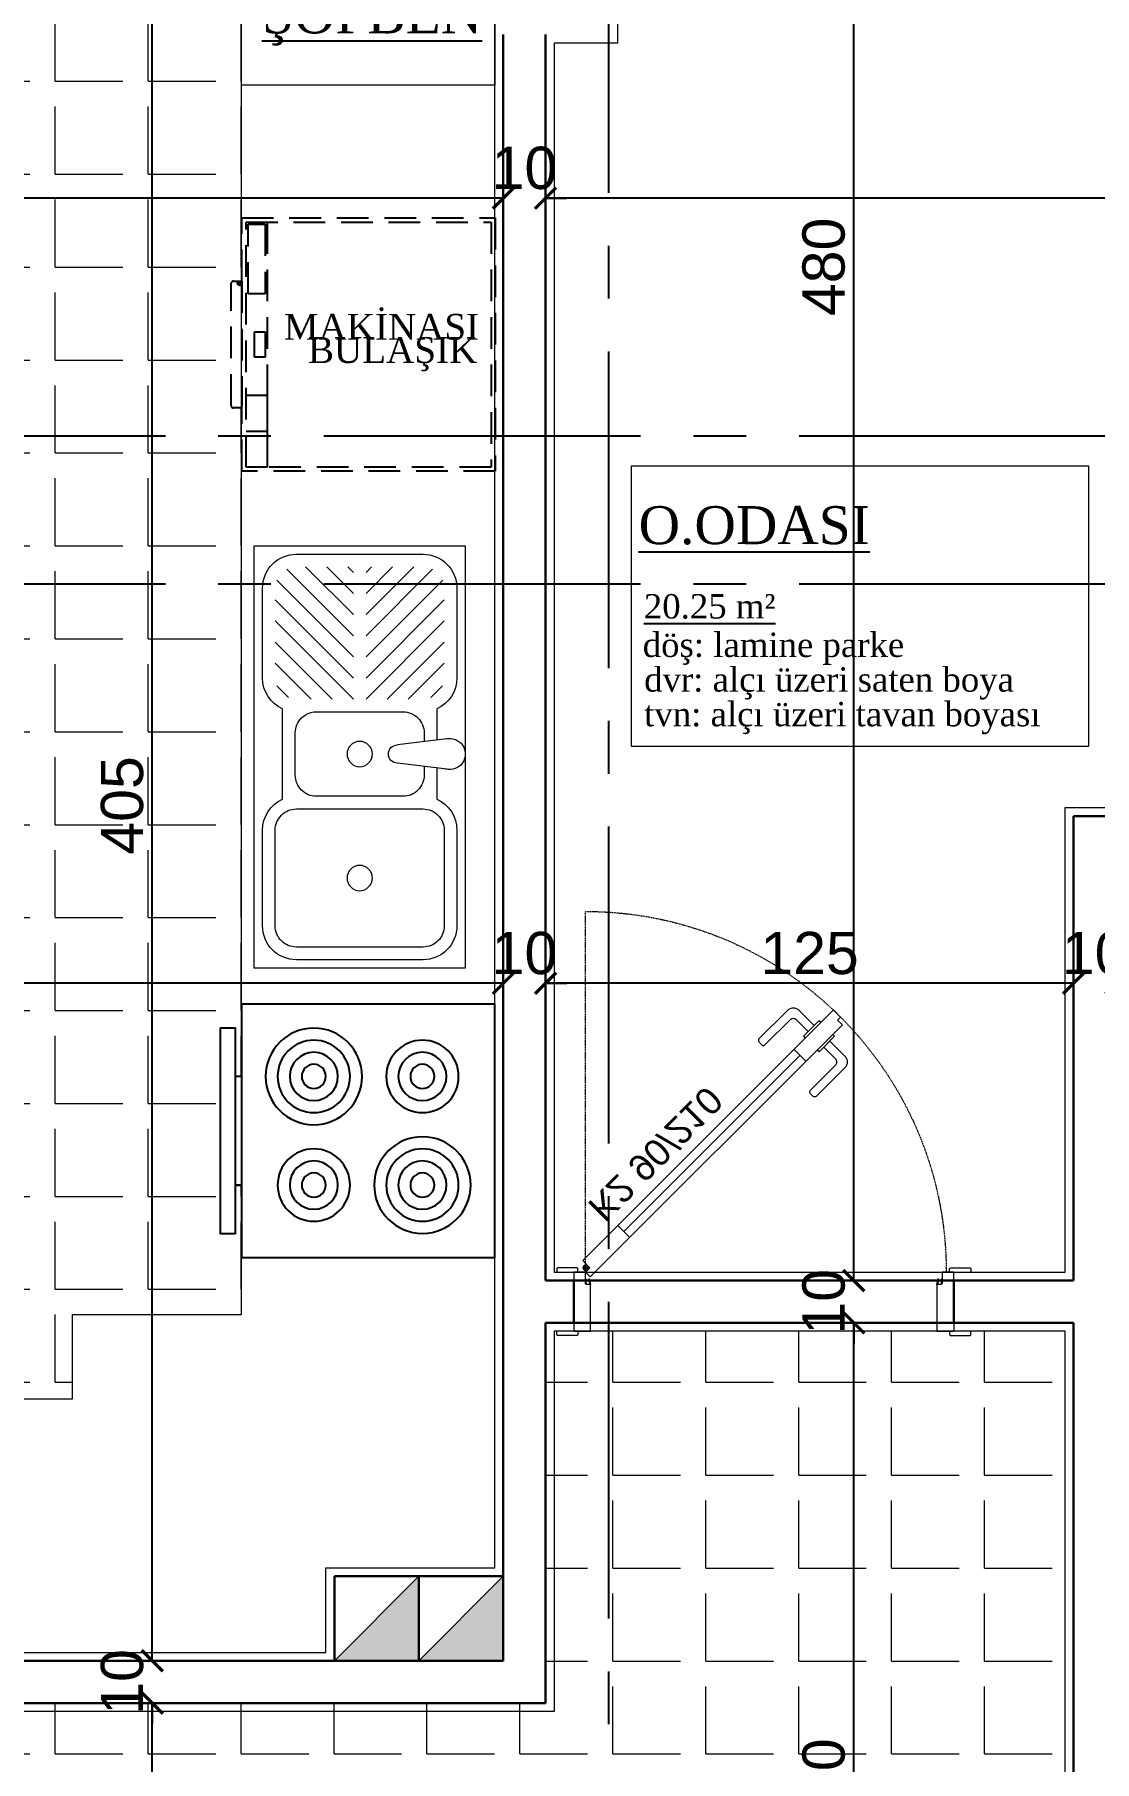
# Model space of a CAD drawing. Header units: millimetres. Extents: x 2778 to 13672, y 1832 to 5175.
# Drawn here: x 7220.6 to 7471.5, y 4131.4 to 4540.2 of the extents above; entities that cross this region are included whole.
import ezdxf

# ---------------------------------------------------------------- set-up
doc = ezdxf.new("R2010")
doc.units = ezdxf.units.MM
for name, pattern in [('CENTER2', [112.5, 75, -12.5, 12.5, -12.5]), ('DASHDOT2', [12.7, 6.35, -3.175, 0, -3.175]), ('DOTX2', [0.5, 0, -0.5]), ('HIDDENX2', [0.75, 0.5, -0.25])]:
    doc.linetypes.add(name, pattern=pattern)
for name, color, linetype in [('7-DCR-FRN', 8, 'Continuous'), ('@A_HH', 1, 'Continuous'), ('Yazi', 7, 'Continuous')]:
    doc.layers.add(name, color=color, linetype=linetype)
for name, color, linetype, lineweight in [('aks', 251, 'DASHDOT2', 35), ('duvar', 232, 'Continuous', 30), ('ince', 37, 'Continuous', 0), ('iz', 1, 'DOTX2', 20), ('kapı', 3, 'Continuous', 18), ('sıva iç', 21, 'Continuous', 0), ('tarama', 251, 'Continuous', 0), ('yazı', 11, 'Continuous', 20), ('z - tarama', 251, 'Continuous', 18), ('ölçü dış', 192, 'Continuous', 20), ('ÖLÇÜ İÇ', 7, 'Continuous', 9)]:
    doc.layers.add(name, color=color, linetype=linetype, lineweight=lineweight)
doc.styles.get("Standard").update_dxf_attribs({"font": 'arial.ttf'})
doc.styles.add('Times roman', font='times.ttf')
doc.dimstyles.new('zulay iç ölçü', dxfattribs={"dimtxt": 10, "dimasz": 5, "dimexe": 0.18, "dimexo": 0, "dimgap": 2, "dimtad": 3, "dimdec": 0, "dimzin": 0, "dimdsep": 46, "dimtxsty": 'Standard', "dimblk": 'ARCHTICK', "dimcen": 0.09, "dimse1": 1, "dimse2": 1, "dimadec": 0, "dimazin": 0, "dimtfac": 1, "dimtdec": 0, "dimtix": 1, "dimtofl": 0, "dimtmove": 0, "dimatfit": 3, "dimldrblk": 'ARCHTICK', "dimfxl": 1, "dimtolj": 1, "dimtzin": 0, "dimarcsym": 0})
pattern_1 = [(0, (-1057024.51, 409725.164), (0, 22), [16, -6]), (90, (-1057024.51, 409725.164), (-22, 1e-15), [16, -6])]

# ---------------------------------------------------------------- blocks, each defined once
blk = doc.blocks.new('sadsfsfsf')
at = {"layer": 'ince'}
for p, q in [((0.7, 0), (-0.7, 0)), ((0, 0.7), (0, -0.7))]:
    blk.add_line(p, q, dxfattribs=at)
for radius in [0.6, 0.45]:
    blk.add_circle((0, 0), radius, dxfattribs=at)
blk = doc.blocks.new('eddeded')
at = {"layer": 'duvar'}
for p, q in [((-48.21, 54.38), (-38.21, 54.38)), ((-48.21, -35.62), (-38.21, -35.62))]:
    blk.add_line(p, q, dxfattribs=at)
at = {"layer": 'ince'}
blk.add_line((-26.6, -23.78), (15.13, 17.96), dxfattribs=at)
for points in [[(-50.21, 53.38), (-50.96, 53.38, -0.414214), (-51.21, 53.63), (-51.21, 58.13, -0.414214), (-50.96, 58.38), (-50.21, 58.38)], [(-36.21, 53.38), (-35.46, 53.38, 0.414214), (-35.21, 53.63), (-35.21, 58.13, 0.414214), (-35.46, 58.38), (-36.21, 58.38)], [(-50.21, -34.62), (-50.96, -34.62, 0.414214), (-51.21, -34.87), (-51.21, -39.37, 0.414214), (-50.96, -39.62), (-50.21, -39.62)], [(-36.21, -34.62), (-35.46, -34.62, -0.414214), (-35.21, -34.87), (-35.21, -39.37, -0.414214), (-35.46, -39.62), (-36.21, -39.62)]]:
    blk.add_lwpolyline(points, format="xyb", dxfattribs=at)
for points in [[(-39.11, 51.33), (-39.11, 50.38), (-37.81, 50.68), (-37.81, 50.81, -0.112206), (-37.91, 50.76), (-38.72, 50.57, -0.482314), (-39.02, 50.82), (-39.02, 51.24, -0.414214), (-38.77, 51.49), (-37.97, 51.49, -0.170049), (-37.81, 51.43), (-37.81, 51.58), (-38.86, 51.58, 0.414214)], [(17.08, 23.59), (18.49, 25), (14.96, 28.54, 0.414214), (12.13, 28.54), (5.41, 21.82, 0.414214), (5.41, 21.11), (6.12, 20.4, 0.414214), (6.83, 20.4), (12.84, 26.41, -0.414214), (14.25, 26.41)], [(20.76, 19.91), (22.17, 21.32), (25.71, 17.79, -0.414214), (25.71, 14.96), (18.99, 8.24, -0.414214), (18.28, 8.24), (17.58, 8.95, -0.414214), (17.58, 9.66), (23.59, 15.67, 0.414214), (23.59, 17.08)], [(-39.11, -31.62), (-39.11, -32.57, 0.414214), (-38.86, -32.82), (-37.81, -32.82), (-37.81, -32.67, -0.170049), (-37.97, -32.73), (-38.77, -32.73, -0.414214), (-39.02, -32.48), (-39.02, -32.06, -0.482314), (-38.72, -31.81), (-37.91, -32, -0.112206), (-37.81, -32.05), (-37.81, -31.92)]]:
    blk.add_lwpolyline(points, format="xyb", close=True, dxfattribs=at)
for points in [[(20.04, 25.7), (19.62, 26.12), (15.96, 22.47), (16.38, 22.04)], [(22.87, 22.87), (23.29, 22.44), (19.64, 18.79), (19.21, 19.21)]]:
    blk.add_lwpolyline(points, dxfattribs=at)
at = {"layer": 'iz', "ltscale": 0.1}
for p, q in [((-48.21, -35.62), (-48.21, 54.38)), ((-38.21, -35.62), (-38.21, 54.38)), ((-36.21, -32.82), (49.19, -32.82))]:
    blk.add_line(p, q, dxfattribs=at)
blk.add_arc((-36.22, -32.83), 85.41, 0.0042, 89.9958, dxfattribs=at)
at = {"layer": 'kapı'}
for p, q in [((13.72, 19.37), (16.54, 16.54)), ((-28.02, -22.36), (-25.19, -25.19))]:
    blk.add_line(p, q, dxfattribs=at)
for points in [[(-36.21, 54.38), (-36.21, 51.58), (-38.86, 51.58, 0.414214), (-39.11, 51.33), (-39.11, 50.38), (-50.21, 50.38), (-50.21, 54.38)], [(-50.21, -35.62), (-50.21, -31.62), (-39.11, -31.62), (-39.11, -32.57, 0.414214), (-38.86, -32.82), (-36.21, -32.82), (-36.21, -35.62), (-36.21, -35.62)]]:
    blk.add_lwpolyline(points, format="xyb", dxfattribs=at)
blk.add_lwpolyline([(-36.21, -32.82), (-35.15, -31.76), (-33.46, -33.46), (25.87, 25.87), (24.17, 27.57), (23.47, 26.86), (22.33, 27.99), (-37.35, -31.69), (-36.21, -32.82)], dxfattribs=at)
at = {"layer": 'sıva iç'}
for p, q in [((-48.21, 54.38), (-50.21, 54.38)), ((-38.21, 54.38), (-36.21, 54.38)), ((-48.21, -35.62), (-50.21, -35.62)), ((-36.21, -35.62), (-38.21, -35.62))]:
    blk.add_line(p, q, dxfattribs=at)
at = {"layer": 'ölçü dış'}
blk.add_line((-38.21, -35.62), (-48.21, -35.62), dxfattribs=at)
at = {"layer": 'ince', "rotation": 90}
blk.add_blockref('sadsfsfsf', (-35.15, -32.82), dxfattribs=at)
at = {"layer": 'yazı'}
blk.add_text('K2 90/210', height=6.328, rotation=45, dxfattribs=at).set_placement((-20.24, -32.71))
blk = doc.blocks.new('DGFDGFDG')
at = {"layer": 'tarama'}
h = blk.add_hatch(color=256, dxfattribs=at)
h.dxf.hatch_style = 1
h.paths.add_polyline_path([(650023.04, -115859.89), (650043.04, -115879.89), (650043.04, -115859.89)])
h = blk.add_hatch(color=256, dxfattribs=at)
h.dxf.hatch_style = 1
h.paths.add_polyline_path([(650043.04, -115859.89), (650063.04, -115879.89), (650063.04, -115859.89)])
at = {"layer": '@A_HH', "linetype": 'Continuous', "lineweight": 0}
for p, q in [((650043.04, -115879.89), (650043.04, -115859.89)), ((650043.04, -115879.89), (650043.04, -115859.89)), ((650063.04, -115879.89), (650063.04, -115859.89)), ((650063.04, -115879.89), (650063.04, -115859.89))]:
    blk.add_line(p, q, dxfattribs=at)
at = {"layer": 'duvar'}
for p, q in [((650043.04, -115859.89), (650023.04, -115859.89)), ((650043.04, -115859.89), (650023.04, -115859.89)), ((650043.04, -115859.89), (650023.04, -115859.89)), ((650023.04, -115859.89), (650043.04, -115859.89)), ((650043.04, -115859.89), (650023.04, -115859.89)), ((650043.04, -115859.89), (650023.04, -115859.89)), ((650023.04, -115859.89), (650043.04, -115859.89)), ((650063.04, -115859.89), (650043.04, -115859.89)), ((650063.04, -115859.89), (650043.04, -115859.89)), ((650063.04, -115859.89), (650043.04, -115859.89)), ((650043.04, -115859.89), (650063.04, -115859.89)), ((650063.04, -115859.89), (650043.04, -115859.89)), ((650063.04, -115859.89), (650043.04, -115859.89)), ((650043.04, -115859.89), (650063.04, -115859.89)), ((650043.04, -115859.89), (650043.04, -115879.89)), ((650043.04, -115859.89), (650043.04, -115879.89)), ((650043.04, -115859.89), (650043.04, -115879.89)), ((650043.04, -115879.89), (650043.04, -115859.89)), ((650043.04, -115859.89), (650043.04, -115879.89)), ((650043.04, -115879.89), (650043.04, -115859.89)), ((650043.04, -115879.89), (650043.04, -115859.89)), ((650063.04, -115859.89), (650063.04, -115879.89)), ((650063.04, -115859.89), (650063.04, -115879.89)), ((650063.04, -115859.89), (650063.04, -115879.89)), ((650063.04, -115879.89), (650063.04, -115859.89)), ((650063.04, -115859.89), (650063.04, -115879.89)), ((650063.04, -115879.89), (650063.04, -115859.89)), ((650063.04, -115879.89), (650063.04, -115859.89)), ((650043.04, -115864.89), (650043.04, -115869.89)), ((650063.04, -115864.89), (650063.04, -115869.89)), ((650023.04, -115879.89), (650043.04, -115879.89)), ((650043.04, -115879.89), (650023.04, -115879.89)), ((650023.04, -115879.89), (650043.04, -115879.89)), ((650023.04, -115879.89), (650043.04, -115879.89)), ((650023.04, -115879.89), (650043.04, -115879.89)), ((650023.04, -115879.89), (650043.04, -115879.89)), ((650023.04, -115879.89), (650043.04, -115879.89)), ((650043.04, -115879.89), (650023.04, -115879.89)), ((650043.04, -115879.89), (650023.04, -115879.89)), ((650043.04, -115879.89), (650023.04, -115879.89)), ((650023.04, -115879.89), (650043.04, -115879.89)), ((650043.04, -115879.89), (650023.04, -115879.89)), ((650043.04, -115879.89), (650023.04, -115879.89)), ((650023.04, -115879.89), (650043.04, -115879.89)), ((650043.04, -115879.89), (650063.04, -115879.89)), ((650063.04, -115879.89), (650043.04, -115879.89)), ((650043.04, -115879.89), (650063.04, -115879.89)), ((650043.04, -115879.89), (650063.04, -115879.89)), ((650043.04, -115879.89), (650063.04, -115879.89)), ((650043.04, -115879.89), (650063.04, -115879.89)), ((650043.04, -115879.89), (650063.04, -115879.89)), ((650063.04, -115879.89), (650043.04, -115879.89)), ((650063.04, -115879.89), (650043.04, -115879.89)), ((650063.04, -115879.89), (650043.04, -115879.89)), ((650043.04, -115879.89), (650063.04, -115879.89)), ((650063.04, -115879.89), (650043.04, -115879.89)), ((650063.04, -115879.89), (650043.04, -115879.89)), ((650043.04, -115879.89), (650063.04, -115879.89))]:
    blk.add_line(p, q, dxfattribs=at)
at = {"layer": 'duvar', "color": 7}
for p, q in [((650043.04, -115859.89), (650023.04, -115859.89)), ((650023.04, -115859.89), (650023.04, -115879.89)), ((650063.04, -115859.89), (650043.04, -115859.89)), ((650043.04, -115859.89), (650043.04, -115879.89)), ((650043.04, -115859.89), (650043.04, -115879.89)), ((650063.04, -115859.89), (650063.04, -115879.89)), ((650043.04, -115879.89), (650023.04, -115879.89)), ((650043.04, -115879.89), (650023.04, -115879.89)), ((650041.04, -115879.89), (650043.04, -115879.89)), ((650063.04, -115879.89), (650043.04, -115879.89)), ((650063.04, -115879.89), (650043.04, -115879.89)), ((650061.04, -115879.89), (650063.04, -115879.89))]:
    blk.add_line(p, q, dxfattribs=at)
at = {"layer": 'duvar'}
for points in [[(650023.04, -115859.89), (650043.04, -115859.89)], [(650043.04, -115859.89), (650063.04, -115859.89)], [(650043.04, -115879.89), (650043.04, -115859.89)], [(650063.04, -115879.89), (650063.04, -115859.89)], [(650023.04, -115879.89), (650043.04, -115879.89)], [(650043.04, -115879.89), (650063.04, -115879.89)]]:
    blk.add_lwpolyline(points, dxfattribs=at)
at = {"layer": 'ince'}
for p, q in [((650043.04, -115879.89), (650023.04, -115859.89)), ((650063.04, -115879.89), (650043.04, -115859.89))]:
    blk.add_line(p, q, dxfattribs=at)
at = {"layer": 'sıva iç'}
for p, q in [((650041.04, -115879.85), (650041.04, -115879.89)), ((650061.04, -115879.85), (650061.04, -115879.89))]:
    blk.add_line(p, q, dxfattribs=at)
blk = doc.blocks.new('*U38')
at = {"layer": '7-DCR-FRN', "linetype": 'HIDDENX2', "ltscale": 15}
for points in [[(15.5, 0, -0.414214), (15, 0.5), (15, 2, -0.414214), (15.5, 2.5), (44.5, 2.5, -0.414214), (45, 2), (45, 0), (60, 0), (60, -60), (0, -60), (0, 0)], [(45, 0), (15.5, 0, -0.414214), (15, 0.5), (15, 2, -0.414214), (15.5, 2.5), (44.5, 2.5, -0.414214), (45, 2)]]:
    blk.add_lwpolyline(points, format="xyb", close=True, dxfattribs=at)
for points in [[(1, -1), (59, -1), (59, -59), (1, -59)], [(1, -1), (59, -1), (59, -6), (1, -6)], [(1, -1), (18, -1), (18, -6), (1, -6)], [(27, -3), (33, -3), (33, -5.5), (27, -5.5)], [(42, -1.5), (58.5, -1.5), (58.5, -5.5), (42, -5.5)]]:
    blk.add_lwpolyline(points, close=True, dxfattribs=at)
blk.add_lwpolyline([(9.5, -1), (9.5, -6)], dxfattribs=at)
for radius in [0.5, 0.25]:
    blk.add_circle((44.5, 0.5), radius, dxfattribs=at)
blk = doc.blocks.new('*U36')
at = {"layer": '7-DCR-FRN', "linetype": 'Continuous', "lineweight": 5}
for p, q in [((47.01, 46.31), (48.55, 33.93)), ((54.39, 46.31), (52.85, 33.93))]:
    blk.add_line(p, q, dxfattribs=at)
at = {"layer": '7-DCR-FRN', "linetype": 'Continuous', "lineweight": 18}
for p, q in [((63.7, 26.5), (82.2, 45)), ((63.7, 36.5), (72.2, 45)), ((63.7, 31.5), (77.2, 45)), ((68.7, 26.5), (87.2, 45)), ((64.06, 41.86), (66.84, 44.64)), ((73.7, 26.5), (91.85, 44.65)), ((78.7, 26.5), (94.46, 42.26)), ((83.7, 26.5), (95, 37.8)), ((88.7, 26.5), (95, 32.8)), ((93.7, 26.5), (95, 27.8)), ((63.7, 23.5), (82.2, 5)), ((68.7, 23.5), (87.2, 5)), ((73.7, 23.5), (91.85, 5.35)), ((78.7, 23.5), (94.46, 7.74)), ((83.7, 23.5), (95, 12.2)), ((88.7, 23.5), (95, 17.2)), ((93.7, 23.5), (95, 22.2)), ((63.7, 18.5), (77.2, 5)), ((63.7, 13.5), (72.2, 5)), ((64.06, 8.14), (66.84, 5.36))]:
    blk.add_line(p, q, dxfattribs=at)
at = {"layer": '7-DCR-FRN', "linetype": 'Continuous', "lineweight": 18, "flags": 128}
blk.add_lwpolyline([(100, 50), (0, 50), (0, 0), (100, 0)], close=True, dxfattribs=at)
blk.add_lwpolyline([(100, 50), (0, 50), (0, 0), (100, 0)], close=True, dxfattribs=at)
for points in [[(47.39, 43.25), (40.01, 43.25, 0.296358), (32.7, 48), (10, 48, 0.414214), (2, 40), (2, 10, 0.414214), (10, 2), (32.7, 2, 0.296358), (40.01, 6.75), (61.39, 6.75)], [(61.39, 6.75, 0.296358), (68.7, 2), (90, 2, 0.414214), (98, 10), (98, 40, 0.414214), (90, 48), (68.7, 48, 0.296358), (61.39, 43.25), (54.01, 43.25)], [(47.76, 40.25), (45.7, 40.25, 0.414214), (40.7, 35.25), (40.7, 14.75, 0.414214), (45.7, 9.75), (55.7, 9.75)], [(55.7, 9.75, 0.414214), (60.7, 14.75), (60.7, 35.25, 0.414214), (55.7, 40.25), (53.64, 40.25)]]:
    blk.add_lwpolyline(points, format="xyb", dxfattribs=at)
blk.add_lwpolyline([(10, 45, 0.414214), (5, 40), (5, 10, 0.414214), (10, 5), (32.7, 5, 0.414214), (37.7, 10), (37.7, 40, 0.414214), (32.7, 45)], format="xyb", close=True, dxfattribs=at)
at = {"layer": '7-DCR-FRN', "linetype": 'Continuous', "lineweight": 18}
for centre in [(21.35, 25), (50.7, 25)]:
    blk.add_circle(centre, 3, dxfattribs=at)
at = {"layer": '7-DCR-FRN', "linetype": 'Continuous', "lineweight": 5}
for centre, radius, start, end in [((50.7, 46.31), 3.69, 345.7493, 194.2507), ((50.7, 33.93), 2.15, 180, 0)]:
    blk.add_arc(centre, radius, start, end, dxfattribs=at)
blk = doc.blocks.new('*U30')
at = {"layer": '7-DCR-FRN'}
for p, q in [((-12.86, 28.18), (-12.86, 29.57)), ((12.86, 28.18), (12.86, 29.57))]:
    blk.add_line(p, q, dxfattribs=at)
for points in [[(12.86, 28.18), (30, 28.18), (30, -31.82), (-30, -31.82), (-30, 28.18), (-12.86, 28.18), (-12.86, 29.57), (-24.29, 29.57), (-24.29, 33.18), (24.29, 33.18), (24.29, 29.57), (12.86, 29.57)], [(24.29, 29.57), (-24.29, 29.57), (-24.29, 33.18), (24.29, 33.18)], [(-30, -31.82), (-30, 28.18), (30, 28.18), (30, -31.82)]]:
    blk.add_lwpolyline(points, close=True, dxfattribs=at)
for centre, radius in [((-12.86, 11.04), 11.43), ((-12.86, 11.04), 8.57), ((-12.86, 11.04), 5.71), ((12.86, 11.04), 8.57), ((12.86, 11.04), 5.71), ((-12.86, 11.04), 2.86), ((12.86, 11.04), 2.86), ((12.86, -14.67), 11.43), ((-12.86, -14.67), 8.57), ((12.86, -14.67), 8.57), ((-12.86, -14.67), 5.71), ((-12.86, -14.67), 2.86), ((12.86, -14.67), 5.71), ((12.86, -14.67), 2.86)]:
    blk.add_circle(centre, radius, dxfattribs=at)
blk = doc.blocks.new('_ArchTick')
at = {"color": 0, "linetype": 'ByBlock', "const_width": 0.15}
blk.add_lwpolyline([(-0.5, -0.5), (0.5, 0.5)], dxfattribs=at)
blk = doc.blocks.new('*D2269')
at = {"layer": 'Defpoints', "color": 0, "transparency": 16777216}
for p in [(7248.47, 4145.23), (7248.47, 4145.23), (7248.47, 4015.23)]:
    blk.add_point(p, dxfattribs=at)
at = {"layer": 'ÖLÇÜ İÇ', "color": 0, "lineweight": -2, "transparency": 16777216}
blk.add_line((7248.47, 4015.23), (7248.47, 4145.23), dxfattribs=at)
at = {"layer": 'ÖLÇÜ İÇ', "color": 0, "lineweight": -2, "transparency": 16777216, "xscale": 5, "yscale": 5, "zscale": 5}
for p, rotation in [((7248.47, 4145.23), 90), ((7248.47, 4015.23), 270)]:
    blk.add_blockref('_ArchTick', p, dxfattribs=dict(at, rotation=rotation))
at = {"layer": 'ÖLÇÜ İÇ', "color": 0, "transparency": 16777216, "insert": (7241.36, 4080.23), "char_height": 10, "attachment_point": 5, "rotation": 90}
blk.add_mtext('\\A1;130', dxfattribs=at)
blk = doc.blocks.new('*D2270')
at = {"layer": 'Defpoints', "color": 0, "transparency": 16777216}
for p in [(7248.47, 4155.23), (7248.47, 4155.23), (7248.47, 4145.23)]:
    blk.add_point(p, dxfattribs=at)
at = {"layer": 'ÖLÇÜ İÇ', "color": 0, "lineweight": -2, "transparency": 16777216}
for p, q in [((7248.47, 4155.23), (7248.47, 4160.23)), ((7248.47, 4145.23), (7248.47, 4140.23))]:
    blk.add_line(p, q, dxfattribs=at)
at = {"layer": 'ÖLÇÜ İÇ', "color": 0, "lineweight": -2, "transparency": 16777216, "xscale": 5, "yscale": 5, "zscale": 5}
for p, rotation in [((7248.47, 4155.23), 270), ((7248.47, 4145.23), 90)]:
    blk.add_blockref('_ArchTick', p, dxfattribs=dict(at, rotation=rotation))
at = {"layer": 'ÖLÇÜ İÇ', "color": 0, "transparency": 16777216, "insert": (7241.37, 4150.23), "char_height": 10, "attachment_point": 5, "rotation": 90}
blk.add_mtext('\\A1;10', dxfattribs=at)
blk = doc.blocks.new('*D2271')
at = {"layer": 'Defpoints', "color": 0, "transparency": 16777216}
for p in [(7248.47, 4560.23), (7248.47, 4560.23), (7248.47, 4155.23)]:
    blk.add_point(p, dxfattribs=at)
at = {"layer": 'ÖLÇÜ İÇ', "color": 0, "lineweight": -2, "transparency": 16777216}
blk.add_line((7248.47, 4155.23), (7248.47, 4560.23), dxfattribs=at)
at = {"layer": 'ÖLÇÜ İÇ', "color": 0, "lineweight": -2, "transparency": 16777216, "xscale": 5, "yscale": 5, "zscale": 5}
for p, rotation in [((7248.47, 4560.23), 90), ((7248.47, 4155.23), 270)]:
    blk.add_blockref('_ArchTick', p, dxfattribs=dict(at, rotation=rotation))
at = {"layer": 'ÖLÇÜ İÇ', "color": 0, "transparency": 16777216, "insert": (7241.37, 4357.73), "char_height": 10, "attachment_point": 5, "rotation": 90}
blk.add_mtext('\\A1;405', dxfattribs=at)
blk = doc.blocks.new('*D2278')
at = {"layer": 'Defpoints', "color": 0, "transparency": 16777216}
for p in [(7414.55, 4235.23), (7414.55, 4235.23), (7414.55, 4015.23)]:
    blk.add_point(p, dxfattribs=at)
at = {"layer": 'ÖLÇÜ İÇ', "color": 0, "lineweight": -2, "transparency": 16777216}
blk.add_line((7414.55, 4015.23), (7414.55, 4235.23), dxfattribs=at)
at = {"layer": 'ÖLÇÜ İÇ', "color": 0, "lineweight": -2, "transparency": 16777216, "xscale": 5, "yscale": 5, "zscale": 5}
for p, rotation in [((7414.55, 4235.23), 90), ((7414.55, 4015.23), 270)]:
    blk.add_blockref('_ArchTick', p, dxfattribs=dict(at, rotation=rotation))
at = {"layer": 'ÖLÇÜ İÇ', "color": 0, "transparency": 16777216, "insert": (7407.45, 4125.23), "char_height": 10, "attachment_point": 5, "rotation": 90}
blk.add_mtext('\\A1;220', dxfattribs=at)
blk = doc.blocks.new('*D2279')
at = {"layer": 'Defpoints', "color": 0, "transparency": 16777216}
for p in [(7414.55, 4245.23), (7414.55, 4245.23), (7414.55, 4235.23)]:
    blk.add_point(p, dxfattribs=at)
at = {"layer": 'ÖLÇÜ İÇ', "color": 0, "lineweight": -2, "transparency": 16777216}
for p, q in [((7414.55, 4245.23), (7414.55, 4250.23)), ((7414.55, 4235.23), (7414.55, 4230.23))]:
    blk.add_line(p, q, dxfattribs=at)
at = {"layer": 'ÖLÇÜ İÇ', "color": 0, "lineweight": -2, "transparency": 16777216, "xscale": 5, "yscale": 5, "zscale": 5}
for p, rotation in [((7414.55, 4245.23), 270), ((7414.55, 4235.23), 90)]:
    blk.add_blockref('_ArchTick', p, dxfattribs=dict(at, rotation=rotation))
at = {"layer": 'ÖLÇÜ İÇ', "color": 0, "transparency": 16777216, "insert": (7407.45, 4240.23), "char_height": 10, "attachment_point": 5, "rotation": 90}
blk.add_mtext('\\A1;10', dxfattribs=at)
blk = doc.blocks.new('*D2280')
at = {"layer": 'Defpoints', "color": 0, "transparency": 16777216}
for p in [(7414.55, 4725.23), (7414.55, 4725.23), (7414.55, 4245.23)]:
    blk.add_point(p, dxfattribs=at)
at = {"layer": 'ÖLÇÜ İÇ', "color": 0, "lineweight": -2, "transparency": 16777216}
blk.add_line((7414.55, 4245.23), (7414.55, 4725.23), dxfattribs=at)
at = {"layer": 'ÖLÇÜ İÇ', "color": 0, "lineweight": -2, "transparency": 16777216, "xscale": 5, "yscale": 5, "zscale": 5}
for p, rotation in [((7414.55, 4725.23), 90), ((7414.55, 4245.23), 270)]:
    blk.add_blockref('_ArchTick', p, dxfattribs=dict(at, rotation=rotation))
at = {"layer": 'ÖLÇÜ İÇ', "color": 0, "transparency": 16777216, "insert": (7407.45, 4485.23), "char_height": 10, "attachment_point": 5, "rotation": 90}
blk.add_mtext('\\A1;480', dxfattribs=at)
blk = doc.blocks.new('*D2325')
at = {"layer": 'Defpoints', "color": 0, "transparency": 16777216}
for p in [(7466.58, 4315.62), (7466.58, 4315.62), (7476.58, 4315.62)]:
    blk.add_point(p, dxfattribs=at)
at = {"layer": 'ÖLÇÜ İÇ', "color": 0, "lineweight": -2, "transparency": 16777216}
for p, q in [((7466.58, 4315.62), (7461.58, 4315.62)), ((7476.58, 4315.62), (7481.58, 4315.62))]:
    blk.add_line(p, q, dxfattribs=at)
at = {"layer": 'ÖLÇÜ İÇ', "color": 0, "lineweight": -2, "transparency": 16777216, "xscale": 5, "yscale": 5, "zscale": 5}
blk.add_blockref('_ArchTick', (7466.58, 4315.62), dxfattribs=at)
at = {"layer": 'ÖLÇÜ İÇ', "color": 0, "lineweight": -2, "transparency": 16777216, "xscale": 5, "yscale": 5, "zscale": 5, "rotation": 180}
blk.add_blockref('_ArchTick', (7476.58, 4315.62), dxfattribs=at)
at = {"layer": 'ÖLÇÜ İÇ', "color": 0, "transparency": 16777216, "insert": (7471.58, 4322.73), "char_height": 10, "attachment_point": 5}
blk.add_mtext('\\A1;10', dxfattribs=at)
blk = doc.blocks.new('*D2326')
at = {"layer": 'Defpoints', "color": 0, "transparency": 16777216}
for p in [(7341.58, 4315.62), (7341.58, 4315.62), (7466.58, 4315.62)]:
    blk.add_point(p, dxfattribs=at)
at = {"layer": 'ÖLÇÜ İÇ', "color": 0, "lineweight": -2, "transparency": 16777216}
blk.add_line((7466.58, 4315.62), (7341.58, 4315.62), dxfattribs=at)
at = {"layer": 'ÖLÇÜ İÇ', "color": 0, "lineweight": -2, "transparency": 16777216, "xscale": 5, "yscale": 5, "zscale": 5, "rotation": 180}
blk.add_blockref('_ArchTick', (7341.58, 4315.62), dxfattribs=at)
at = {"layer": 'ÖLÇÜ İÇ', "color": 0, "lineweight": -2, "transparency": 16777216, "xscale": 5, "yscale": 5, "zscale": 5}
blk.add_blockref('_ArchTick', (7466.58, 4315.62), dxfattribs=at)
at = {"layer": 'ÖLÇÜ İÇ', "color": 0, "transparency": 16777216, "insert": (7404.08, 4322.73), "char_height": 10, "attachment_point": 5}
blk.add_mtext('\\A1;125', dxfattribs=at)
blk = doc.blocks.new('*D2327')
at = {"layer": 'Defpoints', "color": 0, "transparency": 16777216}
for p in [(7331.58, 4315.62), (7331.58, 4315.62), (7341.58, 4315.62)]:
    blk.add_point(p, dxfattribs=at)
at = {"layer": 'ÖLÇÜ İÇ', "color": 0, "lineweight": -2, "transparency": 16777216}
for p, q in [((7331.58, 4315.62), (7326.58, 4315.62)), ((7341.58, 4315.62), (7346.58, 4315.62))]:
    blk.add_line(p, q, dxfattribs=at)
at = {"layer": 'ÖLÇÜ İÇ', "color": 0, "lineweight": -2, "transparency": 16777216, "xscale": 5, "yscale": 5, "zscale": 5}
blk.add_blockref('_ArchTick', (7331.58, 4315.62), dxfattribs=at)
at = {"layer": 'ÖLÇÜ İÇ', "color": 0, "lineweight": -2, "transparency": 16777216, "xscale": 5, "yscale": 5, "zscale": 5, "rotation": 180}
blk.add_blockref('_ArchTick', (7341.58, 4315.62), dxfattribs=at)
at = {"layer": 'ÖLÇÜ İÇ', "color": 0, "transparency": 16777216, "insert": (7336.58, 4322.73), "char_height": 10, "attachment_point": 5}
blk.add_mtext('\\A1;10', dxfattribs=at)
blk = doc.blocks.new('*D2328')
at = {"layer": 'Defpoints', "color": 0, "transparency": 16777216}
for p in [(6891.58, 4315.62), (6891.58, 4315.62), (7331.58, 4315.62)]:
    blk.add_point(p, dxfattribs=at)
at = {"layer": 'ÖLÇÜ İÇ', "color": 0, "lineweight": -2, "transparency": 16777216}
blk.add_line((7331.58, 4315.62), (6891.58, 4315.62), dxfattribs=at)
at = {"layer": 'ÖLÇÜ İÇ', "color": 0, "lineweight": -2, "transparency": 16777216, "xscale": 5, "yscale": 5, "zscale": 5, "rotation": 180}
blk.add_blockref('_ArchTick', (6891.58, 4315.62), dxfattribs=at)
at = {"layer": 'ÖLÇÜ İÇ', "color": 0, "lineweight": -2, "transparency": 16777216, "xscale": 5, "yscale": 5, "zscale": 5}
blk.add_blockref('_ArchTick', (7331.58, 4315.62), dxfattribs=at)
at = {"layer": 'ÖLÇÜ İÇ', "color": 0, "transparency": 16777216, "insert": (7111.58, 4322.73), "char_height": 10, "attachment_point": 5}
blk.add_mtext('\\A1;440', dxfattribs=at)
blk = doc.blocks.new('*D2333')
at = {"layer": 'Defpoints', "color": 0, "transparency": 16777216}
for p in [(7341.58, 4501.49), (7341.58, 4501.49), (7856.58, 4499.97)]:
    blk.add_point(p, dxfattribs=at)
at = {"layer": 'ÖLÇÜ İÇ', "color": 0, "lineweight": -2, "transparency": 16777216}
blk.add_line((7856.58, 4501.49), (7341.58, 4501.49), dxfattribs=at)
at = {"layer": 'ÖLÇÜ İÇ', "color": 0, "lineweight": -2, "transparency": 16777216, "xscale": 5, "yscale": 5, "zscale": 5, "rotation": 180}
blk.add_blockref('_ArchTick', (7341.58, 4501.49), dxfattribs=at)
at = {"layer": 'ÖLÇÜ İÇ', "color": 0, "lineweight": -2, "transparency": 16777216, "xscale": 5, "yscale": 5, "zscale": 5}
blk.add_blockref('_ArchTick', (7856.58, 4501.49), dxfattribs=at)
at = {"layer": 'ÖLÇÜ İÇ', "color": 0, "transparency": 16777216, "insert": (7599.08, 4508.6), "char_height": 10, "attachment_point": 5}
blk.add_mtext('\\A1;515', dxfattribs=at)
blk = doc.blocks.new('*D2334')
at = {"layer": 'Defpoints', "color": 0, "transparency": 16777216}
for p in [(7331.58, 4501.49), (7331.58, 4501.49), (7341.58, 4501.49)]:
    blk.add_point(p, dxfattribs=at)
at = {"layer": 'ÖLÇÜ İÇ', "color": 0, "lineweight": -2, "transparency": 16777216}
for p, q in [((7331.58, 4501.49), (7326.58, 4501.49)), ((7341.58, 4501.49), (7346.58, 4501.49))]:
    blk.add_line(p, q, dxfattribs=at)
at = {"layer": 'ÖLÇÜ İÇ', "color": 0, "lineweight": -2, "transparency": 16777216, "xscale": 5, "yscale": 5, "zscale": 5}
blk.add_blockref('_ArchTick', (7331.58, 4501.49), dxfattribs=at)
at = {"layer": 'ÖLÇÜ İÇ', "color": 0, "lineweight": -2, "transparency": 16777216, "xscale": 5, "yscale": 5, "zscale": 5, "rotation": 180}
blk.add_blockref('_ArchTick', (7341.58, 4501.49), dxfattribs=at)
at = {"layer": 'ÖLÇÜ İÇ', "color": 0, "transparency": 16777216, "insert": (7336.58, 4508.6), "char_height": 10, "attachment_point": 5}
blk.add_mtext('\\A1;10', dxfattribs=at)
blk = doc.blocks.new('*D2335')
at = {"layer": 'Defpoints', "color": 0, "transparency": 16777216}
for p in [(6891.58, 4501.49), (6891.58, 4501.49), (7331.58, 4501.49)]:
    blk.add_point(p, dxfattribs=at)
at = {"layer": 'ÖLÇÜ İÇ', "color": 0, "lineweight": -2, "transparency": 16777216}
blk.add_line((7331.58, 4501.49), (6891.58, 4501.49), dxfattribs=at)
at = {"layer": 'ÖLÇÜ İÇ', "color": 0, "lineweight": -2, "transparency": 16777216, "xscale": 5, "yscale": 5, "zscale": 5, "rotation": 180}
blk.add_blockref('_ArchTick', (6891.58, 4501.49), dxfattribs=at)
at = {"layer": 'ÖLÇÜ İÇ', "color": 0, "lineweight": -2, "transparency": 16777216, "xscale": 5, "yscale": 5, "zscale": 5}
blk.add_blockref('_ArchTick', (7331.58, 4501.49), dxfattribs=at)
at = {"layer": 'ÖLÇÜ İÇ', "color": 0, "transparency": 16777216, "insert": (7111.58, 4508.6), "char_height": 10, "attachment_point": 5}
blk.add_mtext('\\A1;440', dxfattribs=at)

msp = doc.modelspace()

# ---------------------------------------------------------------- hatches: boundary and pattern name
at = {"layer": 'z - tarama'}
h = msp.add_hatch(dxfattribs=at)
h.set_pattern_fill('ANGLE', color=252, scale=80, style=0)
h.set_pattern_definition(pattern_1)
h.paths.add_polyline_path([(7031.58, 4540.23), (7269.58, 4540.23), (7269.58, 4558.23), (7031.58, 4558.23)])
h.paths.add_polyline_path([(7031.58, 4445.23), (7269.58, 4445.23), (7269.58, 4451.84), (7267.67, 4451.84, -0.414214), (7267.17, 4452.34), (7267.17, 4481.34, -0.414214), (7267.67, 4481.84), (7269.58, 4481.84), (7269.58, 4528.23), (7269.58, 4528.23), (7269.58, 4540.23), (7031.58, 4540.23)])
h.paths.add_polyline_path([(6926.58, 4445.23), (7031.58, 4445.23), (7031.58, 4540.23), (6926.58, 4540.23)])
h.paths.add_polyline_path([(6893.58, 4445.23), (6926.58, 4445.23), (6926.58, 4540.23), (6908.58, 4540.23), (6908.58, 4538.23), (6893.58, 4538.23)])
h.paths.add_polyline_path([(6926.58, 4540.23), (7031.58, 4540.23), (7031.58, 4558.23), (6926.58, 4558.23)])
h.paths.add_polyline_path([(7031.58, 4412.05), (7033.58, 4412.05), (7033.58, 4410.23), (7269.58, 4410.23), (7269.58, 4445.23), (7031.58, 4445.23)])
h.paths.add_polyline_path([(6926.58, 4239.45, -0.121467), (6962.16, 4219.29), (6962.18, 4219.32), (6963.88, 4217.62, -0.197654), (6989.69, 4157.98, -0.416778), (6989.94, 4158.23), (6994.69, 4158.23), (6994.69, 4157.23), (7031.58, 4157.23), (7031.58, 4217.23), (7031.58, 4342.05), (7018.58, 4342.05), (7017.11, 4311.99), (6980.04, 4311.99), (6978.58, 4342.06), (6953.58, 4342.06), (6952.11, 4311.99), (6926.58, 4311.99)])
h.paths.add_polyline_path([(6893.58, 4157.23), (6896.69, 4157.23), (6896.69, 4158.23), (6901.69, 4158.23), (6901.69, 4157.23), (6903.49, 4157.23), (6903.49, 4157.7, -1), (6903.49, 4158.9), (6903.49, 4159.36), (6902.86, 4159.99), (6903.49, 4160.63), (6903.49, 4242.63, -0.068537), (6926.58, 4239.45), (6926.58, 4311.99), (6915.04, 4311.99), (6913.58, 4342.06), (6893.58, 4342.06)])
h.paths.add_polyline_path([(7033.58, 4342.05), (7031.58, 4342.05), (7031.58, 4217.23), (7067.14, 4217.23), (7067.14, 4218.13), (7065.3, 4218.13), (7065.3, 4219.93), (7087.89, 4219.93), (7087.89, 4218.13), (7086.04, 4218.13), (7086.04, 4217.23), (7092.65, 4217.23), (7092.65, 4218.13), (7090.81, 4218.13), (7090.81, 4219.93), (7099.82, 4219.93), (7099.82, 4218.13), (7097.98, 4218.13), (7097.98, 4217.23), (7169.98, 4217.23, -0.414214), (7169.48, 4217.73), (7169.48, 4219.23, -0.414214), (7169.98, 4219.73), (7198.98, 4219.73, -0.414214), (7199.48, 4219.23), (7199.48, 4217.23), (7214.48, 4217.23), (7229.58, 4217.23), (7229.58, 4237.23), (7269.58, 4237.23), (7269.58, 4267.86), (7268.2, 4267.86), (7268.2, 4256.43), (7264.58, 4256.43), (7264.58, 4305), (7268.2, 4305), (7268.2, 4293.57), (7269.58, 4293.57), (7269.58, 4410.23), (7033.58, 4410.23)])
h.paths.add_polyline_path([(7070.66, 4392.34), (7178.88, 4392.34), (7178.88, 4325.91), (7070.66, 4325.91)], flags=16)
h.paths.add_polyline_path([(7179.86, 4346.99), (7119.06, 4346.99), (7119.06, 4333.18), (7179.86, 4333.18)], flags=24)
h.paths.add_polyline_path([(7177.4, 4363.66), (7144.01, 4363.66), (7144.01, 4354.85), (7177.4, 4354.85)], flags=8)
h.paths.add_polyline_path([(7178.14, 4374.94), (7100.03, 4374.94), (7100.03, 4363.34), (7178.14, 4363.34)], flags=8)
h.paths.add_polyline_path([(7177.8, 4391.37), (7082.19, 4391.37), (7082.19, 4379.75), (7177.8, 4379.75)], flags=8)
h.paths.add_polyline_path([(7177.8, 4383.17), (7088.35, 4383.17), (7088.35, 4371.55), (7177.8, 4371.55)], flags=8)
h.paths.add_polyline_path([(7108.07, 4210.97), (7039.86, 4210.97), (7039.86, 4199.4), (7108.07, 4199.4)], flags=9)
at = {"layer": 'z - tarama', "true_color": 0xffffff}
h = msp.add_hatch(dxfattribs=at)
h.set_pattern_fill('ANGLE', scale=80, style=0)
h.set_pattern_definition(pattern_1)
h.paths.add_polyline_path([(7356.58, 4105.23), (7464.58, 4105.23), (7464.58, 4113.87), (7463.58, 4113.87), (7463.58, 4118.87), (7464.58, 4118.87), (7464.58, 4233.23), (7442.24, 4233.23), (7442.24, 4232.23), (7437.24, 4232.23), (7437.24, 4233.23), (7434.24, 4233.23), (7356.58, 4233.23)])
h.paths.add_polyline_path([(7356.58, 4060.23), (7464.58, 4060.23), (7464.58, 4105.23), (7356.58, 4105.23)])
h.paths.add_polyline_path([(7356.58, 4017.23), (7359.64, 4017.23), (7359.64, 4018.23), (7364.64, 4018.23), (7364.64, 4017.23), (7367.64, 4017.23), (7452.64, 4017.23), (7452.64, 4018.23), (7457.64, 4018.23), (7457.64, 4017.23), (7464.58, 4017.23), (7464.58, 4020.87), (7463.58, 4020.87), (7463.58, 4025.87), (7464.58, 4025.87), (7464.58, 4028.87), (7464.58, 4060.23), (7356.58, 4060.23)])
h.paths.add_polyline_path([(7031.58, 4017.23), (7069.16, 4017.23), (7069.16, 4018.23), (7074.16, 4018.23), (7074.16, 4017.23), (7077.16, 4017.23), (7162.16, 4017.23), (7162.16, 4018.23), (7167.16, 4018.23), (7167.16, 4017.23), (7356.58, 4017.23), (7356.58, 4060.23), (7031.58, 4060.23)])
h.paths.add_polyline_path([(7031.58, 4060.23), (7356.58, 4060.23), (7356.58, 4105.23), (7031.58, 4105.23)])
h.paths.add_polyline_path([(7031.58, 4105.23), (7356.58, 4105.23), (7356.58, 4235.23), (7341.58, 4235.23), (7341.58, 4145.23), (7031.58, 4145.23)])
h.paths.add_polyline_path([(7344.49, 4232.23), (7349.24, 4232.23), (7349.24, 4232.48, -0.414214), (7348.99, 4232.23), (7344.24, 4232.23), (7344.24, 4232.48, 0.414214)], flags=16)
h.paths.add_polyline_path([(6926.58, 4105.23), (7031.58, 4105.23), (7031.58, 4143.23), (6994.69, 4143.23), (6994.69, 4142.23), (6989.69, 4142.23), (6989.69, 4143.23), (6986.69, 4143.23), (6926.58, 4143.23)])
h.paths.add_polyline_path([(6926.58, 4060.23), (7031.58, 4060.23), (7031.58, 4105.23), (6926.58, 4105.23)])
h.paths.add_polyline_path([(6926.58, 4017.23), (7031.58, 4017.23), (7031.58, 4060.23), (6926.58, 4060.23)])
h.paths.add_polyline_path([(6881.58, 4017.23), (6926.58, 4017.23), (6926.58, 4060.23), (6881.58, 4060.23)])
h.paths.add_polyline_path([(6881.58, 4060.23), (6926.58, 4060.23), (6926.58, 4105.23), (6881.58, 4105.23)])
h.paths.add_polyline_path([(6881.58, 4105.23), (6926.58, 4105.23), (6926.58, 4143.23), (6901.69, 4143.23), (6901.69, 4142.23), (6896.69, 4142.23), (6896.69, 4143.23), (6881.58, 4143.23)])
h.paths.add_polyline_path([(6443.58, 4105.23), (6881.58, 4105.23), (6881.58, 4143.23), (6856.04, 4143.23), (6856.04, 4142.23), (6851.04, 4142.23), (6851.04, 4143.23), (6848.04, 4143.23), (6763.04, 4143.23), (6763.04, 4142.23), (6758.04, 4142.23), (6758.04, 4143.23), (6443.58, 4143.23)])
h.paths.add_polyline_path([(6592.44, 4060.23), (6881.58, 4060.23), (6881.58, 4105.23), (6443.58, 4105.23), (6443.58, 4062.23), (6448.58, 4062.23), (6448.58, 4060.23), (6482.68, 4060.23), (6482.68, 4099.49), (6592.44, 4099.49)])
h.paths.add_polyline_path([(6592.44, 4033.82), (6482.68, 4033.82), (6482.68, 4060.23), (6448.58, 4060.23), (6448.58, 4015.23), (6594.58, 4015.23), (6594.58, 4017.23), (6634.58, 4017.23), (6662.6, 4017.23), (6662.6, 4018.23), (6667.6, 4018.23), (6667.6, 4017.23), (6670.6, 4017.23), (6755.6, 4017.23), (6755.6, 4018.23), (6760.6, 4018.23), (6760.6, 4017.23), (6777.51, 4017.23), (6777.51, 4018.23), (6782.51, 4018.23), (6782.51, 4017.23), (6785.51, 4017.23), (6870.51, 4017.23), (6870.51, 4018.23), (6875.51, 4018.23), (6875.51, 4017.23), (6881.58, 4017.23), (6881.58, 4060.23), (6592.44, 4060.23)])
h.paths.add_polyline_path([(6448.58, 3955.23), (6594.58, 3955.23), (6594.58, 4015.23), (6448.58, 4015.23)])
h.paths.add_polyline_path([(6448.58, 3865.23), (6594.58, 3865.23), (6594.58, 3955.23), (6448.58, 3955.23)])
h.paths.add_polyline_path([(6448.58, 3850.23), (6594.58, 3850.23), (6594.58, 3865.23), (6448.58, 3865.23)])
h.paths.add_polyline_path([(6448.58, 3805.23), (6594.58, 3805.23), (6594.58, 3850.23), (6448.58, 3850.23)])
h.paths.add_polyline_path([(6443.58, 3667.23), (6594.58, 3667.23), (6594.58, 3805.23), (6448.58, 3805.23), (6448.58, 3803.23), (6443.58, 3803.23)])

# ---------------------------------------------------------------- linework, layer by layer
at = {"layer": 'aks', "color": 251, "linetype": 'CENTER2', "lineweight": -3}
for points in [[(7356.58, 2140.23), (7356.58, 5100.23)], [(2901.58, 4445.23), (8131.58, 4445.23)], [(2901.58, 4410.23), (8131.58, 4410.23)]]:
    msp.add_lwpolyline(points, dxfattribs=at)
at = {"layer": 'duvar', "lineweight": 30}
for p, q in [((7331.58, 4155.23), (7331.58, 4540.23)), ((7341.58, 4245.23), (7341.58, 4540.23)), ((7466.58, 4245.23), (7466.58, 4355.23)), ((7466.58, 4355.23), (7861.58, 4355.23)), ((7341.58, 4245.23), (7466.58, 4245.23)), ((7341.58, 4145.23), (7341.58, 4235.23)), ((7341.58, 4235.23), (7466.58, 4235.23)), ((7466.58, 4015.23), (7466.58, 4235.23)), ((6891.58, 4155.23), (7331.58, 4155.23)), ((6441.58, 4145.23), (7341.58, 4145.23))]:
    msp.add_line(p, q, dxfattribs=at)
at = {"layer": 'sıva iç'}
for points in [[(7859.58, 4723.23), (7358.58, 4723.23), (7358.58, 4538.23), (7343.58, 4538.23), (7343.58, 4247.23), (7464.58, 4247.23), (7464.58, 4357.23), (7859.58, 4357.23), (7859.58, 4443.23), (7854.58, 4443.23), (7854.58, 4597.23), (7859.58, 4597.23)], [(7329.58, 4558.23), (6908.58, 4558.23), (6908.58, 4538.23), (6893.58, 4538.23), (6893.58, 4157.23), (7289.58, 4157.23), (7289.58, 4177.23), (7329.58, 4177.23)], [(7329.58, 4528.23), (7269.58, 4528.23), (7269.58, 4558.23), (7329.58, 4558.23)], [(7464.58, 4233.23), (7343.58, 4233.23), (7343.58, 4143.23), (6443.58, 4143.23), (6443.58, 4017.23), (6448.58, 4017.23), (6448.58, 3863.23), (6443.58, 3863.23), (6443.58, 3667.23), (6634.58, 3667.23), (6634.58, 4017.23), (7464.58, 4017.23)]]:
    msp.add_lwpolyline(points, close=True, dxfattribs=at)
msp.add_lwpolyline([(7031.58, 4157.23), (7031.58, 4217.23), (7229.58, 4217.23), (7229.58, 4237.23), (7269.58, 4237.23), (7269.58, 4558.23)], dxfattribs=at)
at = {"layer": 'yazı'}
msp.add_lwpolyline([(7361.91, 4371.72), (7361.91, 4438.15), (7470.13, 4438.15), (7470.13, 4371.72)], close=True, dxfattribs=at)

# ---------------------------------------------------------------- block references
at = {"xscale": -1}
for name, p, rotation in [('*U36', (7272.58, 4319.2), 270), ('*U30', (7297.76, 4280.72), 90)]:
    msp.add_blockref(name, p, dxfattribs=dict(at, rotation=rotation))
at = {"layer": '7-DCR-FRN', "linetype": 'Continuous', "rotation": 90}
msp.add_blockref('*U38', (7269.67, 4436.84), dxfattribs=at)
at = {"layer": 'duvar', "lineweight": 30, "xscale": -1, "rotation": 270}
msp.add_blockref('eddeded', (7383.86, 4283.45), dxfattribs=at)
at = {"layer": 'sıva iç', "xscale": -1, "rotation": 180}
msp.add_blockref('DGFDGFDG', (-642731.46, -111704.65), dxfattribs=at)

# ---------------------------------------------------------------- texts
at = {"layer": 'Yazi', "style": 'Times roman'}
for s, height, p in [('%%UŞOFBEN', 8.996, (7274.45, 4540.51)), ('MAKİNASI', 6.122, (7279.61, 4467.98)), ('BULAŞIK', 6.122, (7285.34, 4462.48)), ('%%UO.ODASI', 8.996, (7363.61, 4419.59)), ('%%U20.25 m²', 5.7665, (7364.85, 4401.99))]:
    msp.add_text(s, height=height, dxfattribs=at).set_placement(p)
at = {"layer": 'yazı', "style": 'Times roman'}
for s, p in [('döş: lamine parke', (7364.58, 4392.88)), ('dvr: alçı üzeri saten boya', (7364.92, 4384.67)), ('tvn: alçı üzeri tavan boyası', (7364.92, 4376.47))]:
    msp.add_text(s, height=5.7665, dxfattribs=at).set_placement(p)

# ---------------------------------------------------------------- dimensions: what is measured, and where the dimension line sits
at = {"layer": 'ÖLÇÜ İÇ'}
for base, p1, p2, angle, picture, middle in [((7414.55, 4725.23), (7414.55, 4245.23), (7414.55, 4725.23), 270, '*D2280', (7407.45, 4485.23)), ((7248.47, 4560.23), (7248.47, 4155.23), (7248.47, 4560.23), 270, '*D2271', (7241.37, 4357.73)), ((6891.58, 4501.49), (7331.58, 4501.49), (6891.58, 4501.49), 180, '*D2335', (7111.58, 4508.6)), ((7331.58, 4501.49), (7341.58, 4501.49), (7331.58, 4501.49), 180, '*D2334', (7336.58, 4508.6)), ((7341.58, 4501.49), (7856.58, 4499.97), (7341.58, 4501.49), 180, '*D2333', (7599.08, 4508.6)), ((6891.58, 4315.62), (7331.58, 4315.62), (6891.58, 4315.62), 180, '*D2328', (7111.58, 4322.73)), ((7331.58, 4315.62), (7341.58, 4315.62), (7331.58, 4315.62), 180, '*D2327', (7336.58, 4322.73)), ((7341.58, 4315.62), (7466.58, 4315.62), (7341.58, 4315.62), 180, '*D2326', (7404.08, 4322.73)), ((7466.58, 4315.62), (7476.58, 4315.62), (7466.58, 4315.62), 180, '*D2325', (7471.58, 4322.73)), ((7414.55, 4245.23), (7414.55, 4235.23), (7414.55, 4245.23), 270, '*D2279', (7407.45, 4240.23)), ((7414.55, 4235.23), (7414.55, 4015.23), (7414.55, 4235.23), 270, '*D2278', (7407.45, 4125.23)), ((7248.47, 4155.23), (7248.47, 4145.23), (7248.47, 4155.23), 270, '*D2270', (7241.37, 4150.23)), ((7248.47, 4145.23), (7248.47, 4015.23), (7248.47, 4145.23), 270, '*D2269', (7241.36, 4080.23))]:
    dim = msp.add_linear_dim(base=base, p1=p1, p2=p2, angle=angle, dimstyle='zulay iç ölçü', override={"dimtmove": 1}, dxfattribs=at)
    dim.commit()
    dim.dimension.update_dxf_attribs({"geometry": picture, "text_midpoint": middle})

doc.saveas('drawing.dxf')
